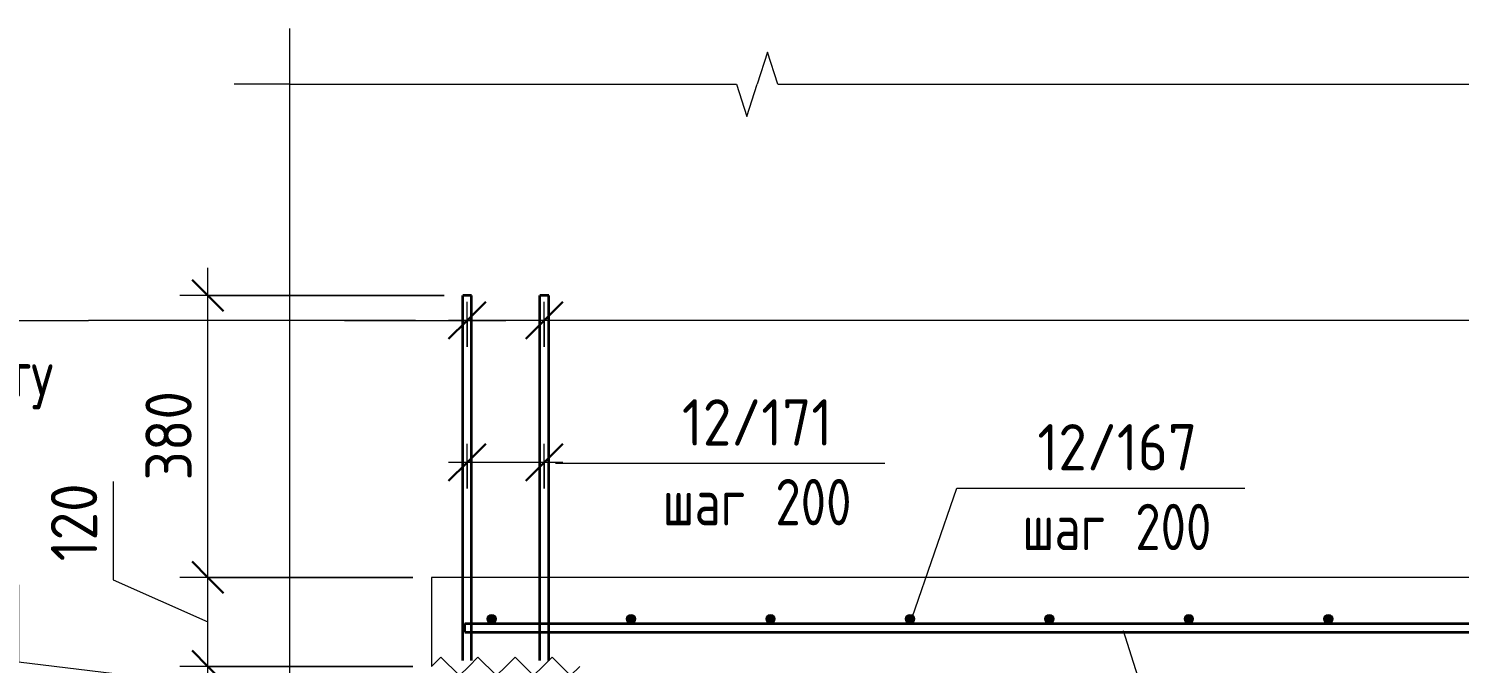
# Model space of a CAD drawing. Header units: millimetres. Extents: x -39853 to 12393, y -4903 to 80275.
# Drawn here: x -2518 to -589, y 3119 to 3975 of the extents above; entities that cross this region are included whole.
import ezdxf

# ---------------------------------------------------------------- set-up
doc = ezdxf.new("R2010")
doc.units = ezdxf.units.MM
for name, color, linetype, lineweight in [('AA_Dim', 7, 'Continuous', 9), ('AA_Dim-25', 7, 'Continuous', 9), ('AA_Oformlenie', 7, 'Continuous', 9), ('AA_Vinoska', 7, 'Continuous', 9), ('AF_Perekritie_Опалубка', 253, 'Continuous', 20), ('KR_Armatura', 7, 'Continuous', 20), ('KR_Armatura_Tonkie', 7, 'Continuous', 20)]:
    doc.layers.add(name, color=color, linetype=linetype, lineweight=lineweight)
doc.styles.add('GOST Common_1', font='GOST Common.ttf', dxfattribs={"width": 0.85, "height": 62.5})
doc.styles.add('ISOCPEUR_6', font='isocpeur.ttf', dxfattribs={"width": 0.9, "height": 62.5})
doc.styles.add('ISOCPEUR_7', font='isocpeur.ttf', dxfattribs={"width": 0.8, "height": 62.5})
doc.dimstyles.new('00_Точн_3_знака__прозр__2', dxfattribs={"dimscale": 304.8, "dimtxt": 62.248823, "dimasz": 0.139436, "dimexe": 0.123031, "dimexo": 0.082021, "dimgap": 0.008202, "dimtad": 1, "dimdec": 3, "dimrnd": 0.001, "dimdsep": 46, "dimtxsty": 'ISOCPEUR_6', "dimblk1": 'OBLIQUE', "dimblk2": 'OBLIQUE', "dimsah": 1, "dimcen": 0.09, "dimdle": 0.123031, "dimazin": 0, "dimtfac": 1, "dimtdec": 4, "dimtix": 1, "dimtmove": 1, "dimatfit": 3, "dimfxl": 1, "dimtvp": 1, "dimtolj": 1, "dimtzin": 0, "dimlwd": 18, "dimlwe": 18, "dimarcsym": 2})
doc.dimstyles.new('00_Точн_3_знака__прозр__3', dxfattribs={"dimscale": 304.8, "dimtxt": 62.248823, "dimasz": 0.139436, "dimexe": 0.123031, "dimexo": 0.082021, "dimgap": 0.008202, "dimtad": 1, "dimdec": 3, "dimrnd": 0.001, "dimdsep": 46, "dimtxsty": 'ISOCPEUR_6', "dimblk1": 'OBLIQUE', "dimblk2": 'OBLIQUE', "dimsah": 1, "dimcen": 0.09, "dimdle": 0.123031, "dimazin": 0, "dimtfac": 1, "dimtdec": 4, "dimtix": 1, "dimtmove": 0, "dimatfit": 3, "dimfxl": 1, "dimtvp": 1, "dimtolj": 1, "dimtzin": 0, "dimlwd": 18, "dimlwe": 18, "dimarcsym": 2})
doc.dimstyles.new('10_Раскладка_арматуры_с_засечками', dxfattribs={"dimscale": 304.8, "dimtxt": 0.18, "dimasz": 0.164042, "dimexe": 0.082021, "dimexo": 0, "dimgap": 0, "dimtad": 1, "dimdec": 3, "dimrnd": 0.001, "dimdsep": 46, "dimtxsty": 'ISOCPEUR_7', "dimblk1": 'OBLIQUE', "dimblk2": 'OBLIQUE', "dimsah": 1, "dimcen": 0.09, "dimdle": 0.082021, "dimazin": 0, "dimtfac": 1, "dimtdec": 4, "dimtix": 1, "dimtmove": 0, "dimatfit": 3, "dimfxl": 1, "dimtvp": 1, "dimtolj": 1, "dimtzin": 0, "dimlwd": 18, "dimlwe": 18, "dimarcsym": 2})
doc.dimstyles.new('10_Раскладка_арматуры_с_засечками_1', dxfattribs={"dimscale": 304.8, "dimtxt": 0.18, "dimasz": 0.164042, "dimexe": 0.082021, "dimexo": 0, "dimgap": 0, "dimtad": 1, "dimdec": 3, "dimrnd": 0.001, "dimdsep": 46, "dimtxsty": 'GOST Common_1', "dimblk1": 'OBLIQUE', "dimblk2": 'OBLIQUE', "dimsah": 1, "dimcen": 0.09, "dimdle": 0.082021, "dimazin": 0, "dimtfac": 1, "dimtdec": 4, "dimtix": 1, "dimtmove": 0, "dimatfit": 3, "dimfxl": 1, "dimtvp": 1, "dimtolj": 1, "dimtzin": 0, "dimlwd": 18, "dimlwe": 18, "dimarcsym": 2})
doc.dimstyles.new('10_Раскладка_арматуры_с_засечками_2', dxfattribs={"dimscale": 304.8, "dimtxt": 0.18, "dimasz": 0.164042, "dimexe": 0.082021, "dimexo": 0, "dimgap": 0, "dimtad": 1, "dimdec": 3, "dimrnd": 0.001, "dimdsep": 46, "dimtxsty": 'GOST Common_1', "dimblk1": 'OBLIQUE', "dimblk2": 'OBLIQUE', "dimsah": 1, "dimcen": 0.09, "dimdle": 0.082021, "dimazin": 0, "dimtfac": 1, "dimtdec": 4, "dimtix": 1, "dimtmove": 1, "dimatfit": 3, "dimfxl": 1, "dimtvp": 1, "dimtolj": 1, "dimtzin": 0, "dimlwd": 18, "dimlwe": 18, "dimarcsym": 2})

# ---------------------------------------------------------------- blocks, each defined once
blk = doc.blocks.new('011_Прямоугольник обрыва _ЭлУзла_ - 011_Прямоугольник обрыва _ЭлУзла_-4172188-1-1 Армирование')
at = {"layer": 'AA_Oformlenie'}
for p, q in [((34723.9, 2149.9), (34723.9, 3900)), ((34723.9, 3900), (35326.2, 3900)), ((35381.8, 3900), (36585.7, 3900))]:
    blk.add_line(p, q, dxfattribs=at)
blk = doc.blocks.new('Последовательность узлов - 3мм масшт20 маскировка-904226-1-1 Армирование')
at = {"layer": 'AA_Oformlenie'}
for p, q in [((34914.9, 3115), (34927.4, 3127.5)), ((34952.4, 3102.5), (34927.4, 3127.5)), ((34964.9, 3115), (34977.4, 3127.5)), ((35002.4, 3102.5), (34977.4, 3127.5)), ((35014.9, 3115), (35027.4, 3127.5)), ((35052.4, 3102.5), (35027.4, 3127.5)), ((35064.9, 3115), (35077.4, 3127.5)), ((35102.4, 3102.5), (35077.4, 3127.5)), ((34964.9, 3115), (34952.4, 3102.5)), ((35014.9, 3115), (35002.4, 3102.5)), ((35064.9, 3115), (35052.4, 3102.5)), ((35114.9, 3115), (35102.4, 3102.5))]:
    blk.add_line(p, q, dxfattribs=at)
blk = doc.blocks.new('042_М_Арматуры - Диам длина поз _ Комментарий-3662934-1-1 Армирование')
at = {"layer": 'AA_Vinoska'}
blk.add_line((35634.9, -2662.1), (35984.9, -2662.1), dxfattribs=at)
blk = doc.blocks.new('010_Текст с выноской - Текст 2 строки-4111793-1-1 Армирование')
at = {"layer": 'AA_Vinoska'}
blk.add_line((33327.4, 3581.6), (34452.4, 3581.6), dxfattribs=at)
blk = doc.blocks.new('DIMBLOCK78-1-1 Армирование')
at = {"layer": 'AA_Dim-25', "lineweight": 30}
for p, q in [((-1822.4, 3581.5), (-1797.4, 3606.5)), ((103.6, 3581.5), (128.6, 3606.5)), ((-1822.4, 3581.5), (-1847.4, 3556.5)), ((103.6, 3581.5), (78.6, 3556.5))]:
    blk.add_line(p, q, dxfattribs=at)
at = {"layer": 'AA_Dim-25', "lineweight": 18}
for p, q in [((-1822.4, 3546.1), (-1822.4, 3606.5)), ((103.6, 3546.1), (103.6, 3606.5)), ((103.6, 3581.5), (-1822.4, 3581.5)), ((-1822.4, 3581.5), (-1822.4, 3546.1)), ((103.6, 3581.5), (103.6, 3546.1))]:
    blk.add_line(p, q, dxfattribs=at)
blk = doc.blocks.new('_Oblique')
at = {"color": 0, "linetype": 'ByBlock', "lineweight": -2}
blk.add_line((-0.5, -0.5), (0.5, 0.5), dxfattribs=at)
blk = doc.blocks.new('DIMBLOCK79-1-1 Армирование')
at = {"layer": 'AA_Dim-25', "lineweight": 30}
for p, q in [((-1926.4, 3581.5), (-1901.4, 3606.5)), ((-1822.4, 3581.5), (-1797.4, 3606.5)), ((-1926.4, 3581.5), (-1951.4, 3556.5)), ((-1822.4, 3581.5), (-1847.4, 3556.5))]:
    blk.add_line(p, q, dxfattribs=at)
at = {"layer": 'AA_Dim-25', "lineweight": 18}
for p, q in [((-1926.4, 3546.1), (-1926.4, 3606.5)), ((-1822.4, 3546.1), (-1822.4, 3606.5)), ((-2091.9, 3581.5), (-1874.4, 3581.5)), ((-2091.9, 3581.5), (-2091.9, 3581.5)), ((-1822.4, 3581.5), (-1951.4, 3581.5)), ((-1926.4, 3581.5), (-1926.4, 3546.1)), ((-1822.4, 3581.5), (-1822.4, 3546.1))]:
    blk.add_line(p, q, dxfattribs=at)
blk = doc.blocks.new('DIMBLOCK83-1-1 Армирование')
at = {"layer": 'AA_Dim-25', "lineweight": 18}
for p, q in [((-2531.1, 3225.1), (-2531.1, 3121.1)), ((-2531.1, 3121.1), (-2276.1, 3090)), ((-1999.4, 3115), (-2313.6, 3115)), ((-2276.1, 3065), (-2276.1, 3115)), ((-2276.1, 3115), (-1999.4, 3115)), ((-1969.4, 3065), (-2313.6, 3065)), ((-2276.1, 3065), (-1969.4, 3065))]:
    blk.add_line(p, q, dxfattribs=at)
at = {"layer": 'AA_Dim-25', "lineweight": 30}
for p, q in [((-2276.1, 3115), (-2297.3, 3136.3)), ((-2276.1, 3115), (-2254.8, 3093.8)), ((-2276.1, 3065), (-2297.3, 3086.3)), ((-2276.1, 3065), (-2254.8, 3043.8))]:
    blk.add_line(p, q, dxfattribs=at)
at = {"layer": 'AA_Dim-25', "color": 0, "lineweight": 18, "insert": (-2615.2, 3146.1), "char_height": 62.5, "width": 94.81, "attachment_point": 1, "rotation": 90, "line_spacing_factor": 1.149209, "style": 'ISOCPEUR_6'}
blk.add_mtext('50', dxfattribs=at)
blk = doc.blocks.new('DIMBLOCK84-1-1 Армирование')
at = {"layer": 'AA_Dim-25', "lineweight": 18}
for p, q in [((-2403.6, 3364.4), (-2403.6, 3231.6)), ((-2403.6, 3231.6), (-2276.1, 3175)), ((-1999.4, 3235), (-2313.6, 3235)), ((-2276.1, 3115), (-2276.1, 3235)), ((-2276.1, 3235), (-1999.4, 3235)), ((-1999.4, 3115), (-2313.6, 3115)), ((-2276.1, 3115), (-1999.4, 3115))]:
    blk.add_line(p, q, dxfattribs=at)
at = {"layer": 'AA_Dim-25', "lineweight": 30}
for p, q in [((-2276.1, 3235), (-2297.3, 3256.3)), ((-2276.1, 3235), (-2254.8, 3213.8)), ((-2276.1, 3115), (-2297.3, 3136.3)), ((-2276.1, 3115), (-2254.8, 3093.8))]:
    blk.add_line(p, q, dxfattribs=at)
at = {"layer": 'AA_Dim-25', "color": 0, "lineweight": 18, "insert": (-2487.7, 3256.6), "char_height": 62.5, "width": 129.286, "attachment_point": 1, "rotation": 90, "line_spacing_factor": 1.149209, "style": 'ISOCPEUR_6'}
blk.add_mtext('120', dxfattribs=at)
blk = doc.blocks.new('DIMBLOCK85-1-1 Армирование')
at = {"layer": 'AA_Dim-25', "lineweight": 18}
for p, q in [((-2276.1, 3235), (-2276.1, 3652.5)), ((-1957.4, 3615), (-2313.6, 3615)), ((-2276.1, 3615), (-1957.4, 3615)), ((-1999.4, 3235), (-2313.6, 3235)), ((-2276.1, 3235), (-1999.4, 3235))]:
    blk.add_line(p, q, dxfattribs=at)
at = {"layer": 'AA_Dim-25', "lineweight": 30}
for p, q in [((-2276.1, 3615), (-2297.3, 3636.3)), ((-2276.1, 3615), (-2254.8, 3593.8)), ((-2276.1, 3235), (-2297.3, 3256.3)), ((-2276.1, 3235), (-2254.8, 3213.8))]:
    blk.add_line(p, q, dxfattribs=at)
at = {"layer": 'AA_Dim-25', "color": 0, "lineweight": 18, "insert": (-2360.2, 3365.7), "char_height": 62.5, "width": 142.215, "attachment_point": 1, "rotation": 90, "line_spacing_factor": 1.149209, "style": 'ISOCPEUR_6'}
blk.add_mtext('380', dxfattribs=at)
blk = doc.blocks.new('DIMBLOCK120-1-1 Армирование')
at = {"layer": 'AA_Dim-25', "lineweight": 30}
for p, q in [((-1926.4, 3390), (-1901.4, 3415)), ((-1822.4, 3390), (-1797.4, 3415)), ((-1926.4, 3390), (-1951.4, 3365)), ((-1822.4, 3390), (-1847.4, 3365))]:
    blk.add_line(p, q, dxfattribs=at)
at = {"layer": 'AA_Dim-25', "lineweight": 18}
for p, q in [((-1926.4, 3354.7), (-1926.4, 3415)), ((-1822.4, 3354.7), (-1822.4, 3415)), ((-1797.4, 3390), (-1951.4, 3390)), ((-1926.4, 3390), (-1926.4, 3354.7)), ((-1822.4, 3390), (-1822.4, 3354.7))]:
    blk.add_line(p, q, dxfattribs=at)

msp = doc.modelspace()

# ---------------------------------------------------------------- hatches: boundary and pattern name
at = {"layer": 'KR_Armatura'}
h = msp.add_hatch(color=256, dxfattribs=at)
edge = h.paths.add_edge_path()
edge.add_arc((-1893.3501, 3179), 6, 0, 360)
for points in [[(-1891.4854, 3173.8038), (-1890.3501, 3173.8038), (-1887.3501, 3179), (-1890.3501, 3184.1962), (-1896.3501, 3184.1962), (-1899.3501, 3179), (-1896.3501, 3173.8038)], [(-1708.3501, 3173.8038), (-1702.3501, 3173.8038), (-1699.3501, 3179), (-1702.3501, 3184.1962), (-1708.3501, 3184.1962), (-1711.3501, 3179)], [(-1520.3501, 3173.8038), (-1514.3501, 3173.8038), (-1511.3501, 3179), (-1514.3501, 3184.1962), (-1520.3501, 3184.1962), (-1523.3501, 3179)], [(-1332.3501, 3173.8038), (-1326.3501, 3173.8038), (-1323.3501, 3179), (-1326.3501, 3184.1962), (-1332.3501, 3184.1962), (-1335.3501, 3179)], [(-1144.3501, 3173.8038), (-1138.3501, 3173.8038), (-1135.3501, 3179), (-1138.3501, 3184.1962), (-1144.3501, 3184.1962), (-1147.3501, 3179)], [(-956.3501, 3173.8038), (-950.3501, 3173.8038), (-947.3501, 3179), (-950.3501, 3184.1962), (-956.3501, 3184.1962), (-959.3501, 3179)], [(-768.3501, 3173.8038), (-762.3501, 3173.8038), (-759.3501, 3179), (-762.3501, 3184.1962), (-768.3501, 3184.1962), (-771.3501, 3179)]]:
    msp.add_hatch(color=256, dxfattribs=at).paths.add_polyline_path(points)
h = msp.add_hatch(color=256, dxfattribs=at)
edge = h.paths.add_edge_path()
edge.add_arc((-1705.3501, 3179), 6, 0, 360)
h = msp.add_hatch(color=256, dxfattribs=at)
edge = h.paths.add_edge_path()
edge.add_arc((-1517.3501, 3179), 6, 0, 360)
h = msp.add_hatch(color=256, dxfattribs=at)
edge = h.paths.add_edge_path()
edge.add_arc((-1329.3501, 3179), 6, 0, 360)
h = msp.add_hatch(color=256, dxfattribs=at)
edge = h.paths.add_edge_path()
edge.add_arc((-1141.3501, 3179), 6, 0, 360)
h = msp.add_hatch(color=256, dxfattribs=at)
edge = h.paths.add_edge_path()
edge.add_arc((-953.3501, 3179), 6, 0, 360)
h = msp.add_hatch(color=256, dxfattribs=at)
edge = h.paths.add_edge_path()
edge.add_arc((-765.3501, 3179), 6, 0, 360)

# ---------------------------------------------------------------- linework, layer by layer
at = {"layer": 'AA_Vinoska'}
for p, q in [((-2165.3017, 3900), (-2165.3017, 3975)), ((-1521.4539, 3943.3251), (-1535.531, 3900)), ((-1507.3767, 3900), (-1521.4539, 3943.3251)), ((-2165.3017, 3900), (-2240.3017, 3900)), ((-1563.031, 3900), (-1549.281, 3856.6987)), ((-1549.281, 3856.6987), (-1535.531, 3900)), ((-1995.8134, 3581.5797), (-2436.8466, 3581.5797)), ((-1807.4675, 3388.838), (-1713.0775, 3388.838)), ((-1326.2868, 3180.895), (-1266.3477, 3355.3379)), ((-1266.3477, 3355.3379), (-1227.8212, 3355.3379)), ((-1041.9727, 3163.2629), (-980.3303, 2968.1465))]:
    msp.add_line(p, q, dxfattribs=at)
at = {"layer": 'AF_Perekritie_Опалубка'}
for p, q in [((-1932.3501, 3235), (-1974.3501, 3235)), ((-1974.3501, 3235), (-1974.3501, 3115)), ((-1920.3501, 3235), (-1932.3501, 3235)), ((-1828.3501, 3235), (-1920.3501, 3235)), ((-1816.3501, 3235), (-1828.3501, 3235)), ((97.6499, 3235), (-1816.3501, 3235))]:
    msp.add_line(p, q, dxfattribs=at)
at = {"layer": 'KR_Armatura'}
for p, q in [((-1896.3501, 3184.1962), (-1899.3501, 3179)), ((-1890.3501, 3184.1962), (-1896.3501, 3184.1962)), ((-1887.3501, 3179), (-1890.3501, 3184.1962)), ((-1708.3501, 3184.1962), (-1711.3501, 3179)), ((-1702.3501, 3184.1962), (-1708.3501, 3184.1962)), ((-1699.3501, 3179), (-1702.3501, 3184.1962)), ((-1520.3501, 3184.1962), (-1523.3501, 3179)), ((-1514.3501, 3184.1962), (-1520.3501, 3184.1962)), ((-1511.3501, 3179), (-1514.3501, 3184.1962)), ((-1332.3501, 3184.1962), (-1335.3501, 3179)), ((-1326.3501, 3184.1962), (-1332.3501, 3184.1962)), ((-1323.3501, 3179), (-1326.3501, 3184.1962)), ((-1144.3501, 3184.1962), (-1147.3501, 3179)), ((-1138.3501, 3184.1962), (-1144.3501, 3184.1962)), ((-1135.3501, 3179), (-1138.3501, 3184.1962)), ((-956.3501, 3184.1962), (-959.3501, 3179)), ((-950.3501, 3184.1962), (-956.3501, 3184.1962)), ((-947.3501, 3179), (-950.3501, 3184.1962)), ((-768.3501, 3184.1962), (-771.3501, 3179)), ((-762.3501, 3184.1962), (-768.3501, 3184.1962)), ((-759.3501, 3179), (-762.3501, 3184.1962)), ((-1899.3501, 3179), (-1896.3501, 3173.8038)), ((-1896.3501, 3173.8038), (-1891.4854, 3173.8038)), ((-1891.4854, 3173.8038), (-1890.3501, 3173.8038)), ((-1890.3501, 3173.8038), (-1887.3501, 3179)), ((-1711.3501, 3179), (-1708.3501, 3173.8038)), ((-1708.3501, 3173.8038), (-1702.3501, 3173.8038)), ((-1702.3501, 3173.8038), (-1699.3501, 3179)), ((-1523.3501, 3179), (-1520.3501, 3173.8038)), ((-1520.3501, 3173.8038), (-1514.3501, 3173.8038)), ((-1514.3501, 3173.8038), (-1511.3501, 3179)), ((-1335.3501, 3179), (-1332.3501, 3173.8038)), ((-1332.3501, 3173.8038), (-1326.3501, 3173.8038)), ((-1326.3501, 3173.8038), (-1323.3501, 3179)), ((-1147.3501, 3179), (-1144.3501, 3173.8038)), ((-1144.3501, 3173.8038), (-1138.3501, 3173.8038)), ((-1138.3501, 3173.8038), (-1135.3501, 3179)), ((-959.3501, 3179), (-956.3501, 3173.8038)), ((-956.3501, 3173.8038), (-950.3501, 3173.8038)), ((-950.3501, 3173.8038), (-947.3501, 3179)), ((-771.3501, 3179), (-768.3501, 3173.8038)), ((-768.3501, 3173.8038), (-762.3501, 3173.8038)), ((-762.3501, 3173.8038), (-759.3501, 3179))]:
    msp.add_line(p, q, dxfattribs=at)
for centre in [(-1893.3501, 3179), (-1705.3501, 3179), (-1517.3501, 3179), (-1329.3501, 3179), (-1141.3501, 3179), (-953.3501, 3179), (-765.3501, 3179)]:
    msp.add_circle(centre, 6, dxfattribs=at)
at = {"layer": 'KR_Armatura_Tonkie', "lineweight": 35}
for p, q in [((-1920.3501, 3615), (-1932.3501, 3615)), ((-1932.3501, 3123), (-1932.3501, 3615)), ((-1920.3501, 3123), (-1920.3501, 3615)), ((-1816.3501, 3615), (-1828.3501, 3615)), ((-1828.3501, 3123), (-1828.3501, 3615)), ((-1816.3501, 3123), (-1816.3501, 3615)), ((-1929.3501, 3173), (210.6499, 3173)), ((-1929.3501, 3161), (-1929.3501, 3173)), ((-1929.3501, 3161), (210.6499, 3161))]:
    msp.add_line(p, q, dxfattribs=at)

# ---------------------------------------------------------------- block references
at = {"layer": 'AA_Oformlenie'}
for name in ['011_Прямоугольник обрыва _ЭлУзла_ - 011_Прямоугольник обрыва _ЭлУзла_-4172188-1-1 Армирование', 'Последовательность узлов - 3мм масшт20 маскировка-904226-1-1 Армирование']:
    msp.add_blockref(name, (-36889.2244, 0), dxfattribs=at)
at = {"layer": 'AA_Vinoska'}
for name, p in [('010_Текст с выноской - Текст 2 строки-4111793-1-1 Армирование', (-36889.2244, 0)), ('042_М_Арматуры - Диам длина поз _ Комментарий-3662934-1-1 Армирование', (-37348.0051, 6050.9819)), ('042_М_Арматуры - Диам длина поз _ Комментарий-3662934-1-1 Армирование', (-36862.7487, 6017.4818))]:
    msp.add_blockref(name, p, dxfattribs=at)

# ---------------------------------------------------------------- texts
at = {"layer": 'AA_Vinoska', "char_height": 62.5, "attachment_point": 1}
for s, insert, width, style in [('месту', (-2652.5661, 3541.1373), 240.205617, 'GOST Common_1'), ('12/171', (-1636.8365, 3475.1906), 248.923969, 'ISOCPEUR_6'), ('12/167', (-1157.4302, 3441.6905), 263.354344, 'ISOCPEUR_6'), (' 200', (-1542.6511, 3367.7142), 166.751, 'ISOCPEUR_7'), ('шаг', (-1663.0365, 3367.7142), 145.907125, 'ISOCPEUR_7'), (' 200', (-1057.3948, 3334.2142), 166.751, 'ISOCPEUR_7'), ('шаг', (-1177.7802, 3334.2142), 145.907125, 'ISOCPEUR_7')]:
    msp.add_mtext(s, dxfattribs=dict(at, insert=insert, width=width, style=style))

# ---------------------------------------------------------------- dimensions: what is measured, and where the dimension line sits
at = {"layer": 'AA_Dim', "lineweight": 18}
dim = msp.add_linear_dim(base=(-2276.072, 3615), p1=(-1974.3501, 3235), p2=(-1932.3501, 3615), angle=90, dimstyle='00_Точн_3_знака__прозр__3', override={"dimpost": '<>', "dimfxl": 382.314007}, dxfattribs=at)
dim.commit()
dim.dimension.update_dxf_attribs({"geometry": 'DIMBLOCK85-1-1 Армирование', "text_midpoint": (-2309.822, 3425)})
for base, p1, p2, dimstyle, override, picture, middle in [((-1926.3501, 3581.4588), (-1822.3501, 3546.1035), (-1926.3501, 3546.1035), '10_Раскладка_арматуры_с_засечками_2', {"dimpost": '<>', "dimfxl": 104}, 'DIMBLOCK79-1-1 Армирование', (-1874.3501, 3612.7088)), ((-1822.3501, 3581.4588), (103.6499, 3546.1035), (-1822.3501, 3546.1035), '10_Раскладка_арматуры_с_засечками_1', {"dimpost": '<>', "dimfxl": 1926}, 'DIMBLOCK78-1-1 Армирование', (-859.3501, 3612.7088)), ((-1926.3501, 3390.0441), (-1822.3501, 3354.6887), (-1926.3501, 3354.6887), '10_Раскладка_арматуры_с_засечками', {"dimpost": '<>', "dimfxl": 104}, 'DIMBLOCK120-1-1 Армирование', (-1874.3501, 3421.2941))]:
    dim = msp.add_linear_dim(base=base, p1=p1, p2=p2, dimstyle=dimstyle, override=override, dxfattribs=at)
    dim.commit()
    dim.dimension.update_dxf_attribs({"geometry": picture, "text_midpoint": middle})
for base, p1, p2, override, picture, middle in [((-2276.072, 3235), (-1974.3501, 3115), (-1974.3501, 3235), {"dimpost": '<>', "dimfxl": 120}, 'DIMBLOCK84-1-1 Армирование', (-2446.0588, 3321.2556)), ((-2276.072, 3115), (-1944.3501, 3065), (-1974.3501, 3115), {"dimpost": '<>', "dimfxl": 58.309519}, 'DIMBLOCK83-1-1 Армирование', (-2573.5588, 3193.5258))]:
    dim = msp.add_linear_dim(base=base, p1=p1, p2=p2, angle=90, dimstyle='00_Точн_3_знака__прозр__2', override=override, dxfattribs=at)
    dim.commit()
    dim.dimension.update_dxf_attribs({"geometry": picture, "text_midpoint": middle, "dimtype": 160, "text_rotation": 90})

doc.saveas('drawing.dxf')
